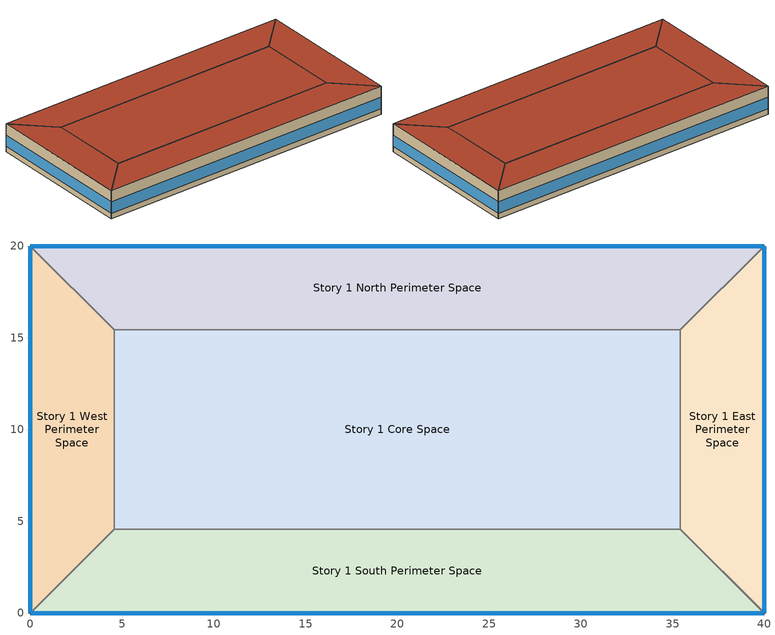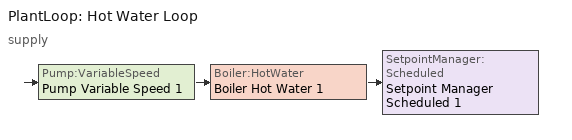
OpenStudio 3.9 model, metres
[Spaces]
Story 1 West Perimeter Space
 floor ground: 0,20 4.57,15.43 4.57,4.57 0,0 z0
 wall outside: 0,20 0,0 z0:3.8
 wall to Story 1 North Perimeter Space: 4.57,15.43 0,20 z0:3.8
 wall to Story 1 Core Space: 4.57,4.57 4.57,15.43 z0:3.8
 wall to Story 1 South Perimeter Space: 0,0 4.57,4.57 z0:3.8
 window: 0,19.97 0,0.03 z0.76:2.28
 roof outside: 0,0 4.57,4.57 4.57,15.43 0,20 z3.8
Story 1 North Perimeter Space
 floor ground: 40,20 35.43,15.43 4.57,15.43 0,20 z0
 wall outside: 40,20 0,20 z0:3.8
 wall to Story 1 East Perimeter Space: 35.43,15.43 40,20 z0:3.8
 wall to Story 1 Core Space: 4.57,15.43 35.43,15.43 z0:3.8
 window: 39.97,20 0.03,20 z0.76:2.28
 roof outside: 35.43,15.43 40,20 0,20 4.57,15.43 z3.8
Story 1 East Perimeter Space
 floor ground: 40,20 40,0 35.43,4.57 35.43,15.43 z0
 wall outside: 40,0 40,20 z0:3.8
 wall to Story 1 South Perimeter Space: 35.43,4.57 40,0 z0:3.8
 wall to Story 1 Core Space: 35.43,15.43 35.43,4.57 z0:3.8
 window: 40,0.03 40,19.97 z0.76:2.28
 roof outside: 40,0 40,20 35.43,15.43 35.43,4.57 z3.8
Story 1 South Perimeter Space
 floor ground: 35.43,4.57 40,0 0,0 4.57,4.57 z0
 wall outside: 0,0 40,0 z0:3.8
 wall to Story 1 Core Space: 35.43,4.57 4.57,4.57 z0:3.8
 window: 0.03,0 39.97,0 z0.76:2.28
 roof outside: 40,0 35.43,4.57 4.57,4.57 0,0 z3.8
Story 1 Core Space
 floor ground: 35.43,15.43 35.43,4.57 4.57,4.57 4.57,15.43 z0
 roof outside: 35.43,4.57 35.43,15.43 4.57,15.43 4.57,4.57 z3.8
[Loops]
PlantLoop 'Hot Water Loop'
 supply: Pump:VariableSpeed 'Pump Variable Speed 1' > Boiler:HotWater 'Boiler Hot Water 1' > SetpointManager:Scheduled 'Setpoint Manager Scheduled 1'
[Building]
Small Office: North Axis {deg}=-0; Space Type=ASHRAE 189.1-2009 ClimateZone 4-8 SmallOffice; Default Construction Set=ASHRAE 189.1-2009 ClimateZone 5 (smoff) ConstSet; Standards Number of Stories=2; Standards Number of Above Ground Stories=2
[ClimateZones]
Climate Zone Institution Name 1=ASHRAE; Climate Zone Document Name 1=ANSI/ASHRAE Standard 169; Climate Zone Document Year 1=2006; Climate Zone Value 1=8
[Site]
Yellowknife AP_NT_CAN: Latitude {deg}=62.46; Longitude {deg}=-114.44; Time Zone {hr}=-7; Elevation {m}=205.7
[SizingPeriod:DesignDay] Barometric Pressure {Pa}=98878; Rain Indicator=No; Snow Indicator=No; Day of Month=21; Daylight Saving Time Indicator=No; Humidity Condition Type=Wetbulb; Dry-Bulb Temperature Range Modifier Type=DefaultMultipliers
Name | Maximum Dry-Bulb Temperature {C} | Daily Dry-Bulb Temperature Range {deltaC} | Wind Speed {m/s} | Wind Direction {deg} | Month | Day Type | Wetbulb or DewPoint at Maximum Dry-Bulb {C} | Solar Model Indicator | ASHRAE Clear Sky Optical Depth for Beam Irradiance | ASHRAE Clear Sky Optical Depth for Diffuse Irradiance | Sky Clearness
Yellowknife AP Ann Clg .4% Condns DB=>MWB | 25.6 | 8 | 4.1 | 160 | 7 | SummerDesignDay | 16.1 | ASHRAETau | 0.369 | 2.418
Yellowknife AP Ann Clg .4% Condns WB=>MDB | 22.9 | 8 | 4.1 | 160 | 7 | SummerDesignDay | 17.2 | ASHRAETau | 0.369 | 2.418
Yellowknife AP Ann Htg 99.6% Condns DB | -40 | 0 | 1.8 | 310 | 1 | WinterDesignDay | -40 | ASHRAEClearSky |  |  | 0
[Site:WaterMainsTemperature]
Calculation Method=Correlation; Annual Average Outdoor Air Temperature {C}=-3.65833; Maximum Difference In Monthly Average Outdoor Air Temperatures {deltaC}=41.5
[Site:GroundTemperature:Shallow]
-14.3, -20.7, -22.4, -20.9, -12.3, -2.6, 6.6, 13.2, 15.1, 12, 4.5, -4.9
[Site:GroundTemperature:Deep]
-4.7, -9.4, -12.3, -13.2, -11.5, -7.6, -2.8, 1.9, 5.1, 5.8, 4, 0.2
[Site:GroundTemperature:FCfactorMethod]
January Ground Temperature {C}=0.1; February Ground Temperature {C}=-14.7; March Ground Temperature {C}=-20.9; April Ground Temperature {C}=-23.8; May Ground Temperature {C}=-22.4; June Ground Temperature {C}=-18.3; July Ground Temperature {C}=-6.9; August Ground Temperature {C}=7.1; September Ground Temperature {C}=14.9; October Ground Temperature {C}=17.7; November Ground Temperature {C}=15.3; December Ground Temperature {C}=8
[Construction]
000 ExtSlabCarpet 4in ClimateZone 1-8: MAT-CC05 4 HW CONCRETE, CP02 CARPET PAD
000 Exterior Door: 000 F08 Metal surface, 000 I01 25mm insulation board
000 Exterior Window: 000 Clear 3mm, 000 Air 13mm, 000 Clear 3mm
000 Interior Ceiling: 000 M11 100mm lightweight concrete, 000 F05 Ceiling air space resistance, 000 F16 Acoustic tile
000 Interior Door; 000 Interior Partition: 000 G05 25mm wood
000 Interior Floor: 000 F16 Acoustic tile, 000 F05 Ceiling air space resistance, 000 M11 100mm lightweight concrete
000 Interior Wall: 000 G01a 19mm gypsum board, 000 F04 Wall air space resistance, 000 G01a 19mm gypsum board
000 Interior Window: 000 Clear 3mm
ASHRAE 189.1-2009 ExtRoof IEAD ClimateZone 2-5: Roof Membrane, Roof Insulation [21], Metal Decking
ASHRAE 189.1-2009 ExtWall Mass ClimateZone 5: 1IN Stucco, 8IN Concrete HW, Wall Insulation [40], 1/2IN Gypsum
ASHRAE 189.1-2009 ExtWindow ClimateZone 4-5: Theoretical Glass [207]
[DefaultConstructionSet]
ASHRAE 189.1-2009 ClimateZone 5 (smoff) ConstSet: Default Exterior Surface Constructions=ASHRAE 189.1-2009 ClimateZone 5 (smoff) Exterior DefSurfCons; Default Interior Surface Constructions=000 Interior DefSurfCons; Default Ground Contact Surface Constructions=000 Ground DefSurfCons; Default Exterior SubSurface Constructions=ASHRAE 189.1-2009 ClimateZone 5 (smoff) Exterior DefSubCons; Default Interior SubSurface Constructions=000 Interior DefSubCons; Interior Partition Construction=000 Interior Partition
[DefaultSubSurfaceConstructions] Glass Door Construction=000 Exterior Window; Skylight Construction=000 Exterior Window; Tubular Daylight Dome Construction=000 Interior Window; Tubular Daylight Diffuser Construction=000 Interior Window
Name | Fixed Window Construction | Operable Window Construction | Door Construction
000 Interior DefSubCons | 000 Interior Window | 000 Interior Window | 000 Interior Door
ASHRAE 189.1-2009 ClimateZone 5 (smoff) Exterior DefSubCons | ASHRAE 189.1-2009 ExtWindow ClimateZone 4-5 | ASHRAE 189.1-2009 ExtWindow ClimateZone 4-5 | 000 Exterior Door
[DefaultSurfaceConstructions]
Name | Floor Construction | Wall Construction | Roof Ceiling Construction
000 Ground DefSurfCons | 000 ExtSlabCarpet 4in ClimateZone 1-8 | 000 ExtSlabCarpet 4in ClimateZone 1-8 | 000 ExtSlabCarpet 4in ClimateZone 1-8
000 Interior DefSurfCons | 000 Interior Floor | 000 Interior Wall | 000 Interior Ceiling
ASHRAE 189.1-2009 ClimateZone 5 (smoff) Exterior DefSurfCons | 000 ExtSlabCarpet 4in ClimateZone 1-8 | ASHRAE 189.1-2009 ExtWall Mass ClimateZone 5 | ASHRAE 189.1-2009 ExtRoof IEAD ClimateZone 2-5
[Material]
Name | Roughness | Thickness {m} | Conductivity {W/m-K} | Density {kg/m3} | Specific Heat {J/kg-K} | Thermal Absorptance | Solar Absorptance | Visible Absorptance
000 F08 Metal surface | Smooth | 0.0008 | 45.28 | 7824 | 500
000 F16 Acoustic tile | MediumSmooth | 0.0191 | 0.06 | 368 | 590
000 G01a 19mm gypsum board | MediumSmooth | 0.019 | 0.16 | 800 | 1090
000 G05 25mm wood | MediumSmooth | 0.0254 | 0.15 | 608 | 1630
000 I01 25mm insulation board | MediumRough | 0.0254 | 0.03 | 43 | 1210
000 M11 100mm lightweight concrete | MediumRough | 0.1016 | 0.53 | 1280 | 840
1/2IN Gypsum | Smooth | 0.0127 | 0.16 | 784.9 | 830 | 0.9 | 0.92 | 0.92
1IN Stucco | Smooth | 0.0253 | 0.6918 | 1858 | 837 | 0.9 | 0.92 | 0.92
8IN Concrete HW | MediumRough | 0.2033 | 1.7296 | 2243 | 837 | 0.9 | 0.65 | 0.65
MAT-CC05 4 HW CONCRETE | Rough | 0.1016 | 1.311 | 2240 | 836.8 | 0.9 | 0.7 | 0.7
Metal Decking | MediumSmooth | 0.0015 | 45.006 | 7680 | 418.4 | 0.9 | 0.7 | 0.3
Roof Insulation [21] | MediumRough | 0.2105 | 0.049 | 265 | 836.8 | 0.9 | 0.7 | 0.7
Roof Membrane | VeryRough | 0.0095 | 0.16 | 1121.29 | 1460 | 0.9 | 0.7 | 0.7
Wall Insulation [40] | MediumRough | 0.0794 | 0.0432 | 91 | 837 | 0.9 | 0.5 | 0.5
[Material:AirGap]
Name | Thermal Resistance
000 F04 Wall air space resistance | 0.15
000 F05 Ceiling air space resistance | 0.18
[Material:NoMass]
CP02 CARPET PAD: Roughness=VeryRough; Thermal Resistance=0.2165; Thermal Absorptance=0.9; Solar Absorptance=0.7; Visible Absorptance=0.8
[WindowMaterial:Gas]
000 Air 13mm: Gas Type=Air; Thickness=0.0127
[WindowMaterial:Glazing] Optical Data Type=SpectralAverage; Thickness=0.003; Infrared Transmittance at Normal Incidence=0
Name | Solar Transmittance at Normal Incidence | Front Side Solar Reflectance at Normal Incidence | Back Side Solar Reflectance at Normal Incidence | Visible Transmittance at Normal Incidence | Front Side Visible Reflectance at Normal Incidence | Back Side Visible Reflectance at Normal Incidence | Front Side Infrared Hemispherical Emissivity | Back Side Infrared Hemispherical Emissivity | Conductivity | Dirt Correction Factor for Solar and Visible Transmittance | Solar Diffusing
000 Clear 3mm | 0.837 | 0.075 | 0.075 | 0.898 | 0.081 | 0.081 | 0.84 | 0.84 | 0.9
Theoretical Glass [207] | 0.3311 | 0.6189 | 0.6189 | 0.44 | 0.51 | 0.51 | 0.9 | 0.9 | 0.0133 | 1 | No
[DefaultScheduleSet]
SmallOffice Schedules: Number of People Schedule=Small Office Bldg Occ; People Activity Level Schedule=Small Office Activity; Lighting Schedule=Small Office Bldg Light; Electric Equipment Schedule=Small Office Bldg Equip; Infiltration Schedule=Small Office Infil Quarter On
[DesignSpecification:OutdoorAir]
SmallOffice Outdoor Air: Outdoor Air Method=Sum; Outdoor Air Flow per Person=0.0107645; Outdoor Air Flow per Floor Area=0; Outdoor Air Flow Rate=0; Outdoor Air Flow Air Changes per Hour=0
[ElectricEquipment]
ASHRAE 189.1-2009 ClimateZone 4-8 SmallOffice ElecInst: Electric Equipment Definition=ASHRAE 189.1-2009 ClimateZone 4-8 SmallOffice ElecDef; Space or SpaceType=ASHRAE 189.1-2009 ClimateZone 4-8 SmallOffice
[ElectricEquipment:Definition]
ASHRAE 189.1-2009 ClimateZone 4-8 SmallOffice ElecDef: Design Level Calculation Method=Watts/Area; Design Level=0; Watts per Space Floor Area=5.81251
[Lights]
ASHRAE 189.1-2009 ClimateZone 4-8 SmallOffice LightsInst: Lights Definition=ASHRAE 189.1-2009 ClimateZone 4-8 SmallOffice LightsDef; Space or SpaceType=ASHRAE 189.1-2009 ClimateZone 4-8 SmallOffice
[Lights:Definition]
ASHRAE 189.1-2009 ClimateZone 4-8 SmallOffice LightsDef: Design Level Calculation Method=Watts/Area; Lighting Level=0; Watts per Space Floor Area=9.68752
[People]
ASHRAE 189.1-2009 ClimateZone 4-8 SmallOffice PeopInst: People Definition=SmallOffice PeopDef; Space or SpaceType=ASHRAE 189.1-2009 ClimateZone 4-8 SmallOffice
[People:Definition]
SmallOffice PeopDef: Number of People Calculation Method=People/Area; Number of People {people}=0; People per Space Floor Area {person/m2}=0.0538196; Fraction Radiant=0.3
[SpaceInfiltration:DesignFlowRate]
ASHRAE 189.1-2009 ClimateZone 4-8 SmallOffice Infil: Space or SpaceType=ASHRAE 189.1-2009 ClimateZone 4-8 SmallOffice; Design Flow Rate Calculation Method=AirChanges/Hour; Design Flow Rate=0; Air Changes per Hour=0.41
[SpaceType]
ASHRAE 189.1-2009 ClimateZone 4-8 SmallOffice: Default Schedule Set=SmallOffice Schedules; Design Specification Outdoor Air Object=SmallOffice Outdoor Air; Standards Building Type=Space Function; Standards Space Type=Office - open plan
[ThermostatSetpoint:DualSetpoint] Heating Setpoint Temperature Schedule=Heating Setpoint Schedule; Cooling Setpoint Temperature Schedule=Cooling Setpoint Schedule
Thermostat Setpoint Dual Setpoint 1; Thermostat Setpoint Dual Setpoint 2; Thermostat Setpoint Dual Setpoint 3; Thermostat Setpoint Dual Setpoint 4; Thermostat Setpoint Dual Setpoint 5
[BuildingStory]
Story 1: Nominal Z Coordinate {m}=0; Nominal Floor to Floor Height {m}=3.8
[Space] Building Story=Story 1
Name | Thermal Zone
Story 1 West Perimeter Space | Thermal Zone 2
Story 1 North Perimeter Space | Thermal Zone 3
Story 1 East Perimeter Space | Thermal Zone 4
Story 1 South Perimeter Space | Thermal Zone 1
Story 1 Core Space | Thermal Zone 5
[ThermalZone] Use Ideal Air Loads=Yes
Name | Thermostat
Thermal Zone 1 | Thermostat Setpoint Dual Setpoint 5
Thermal Zone 2 | Thermostat Setpoint Dual Setpoint 4
Thermal Zone 3 | Thermostat Setpoint Dual Setpoint 3
Thermal Zone 4 | Thermostat Setpoint Dual Setpoint 2
Thermal Zone 5 | Thermostat Setpoint Dual Setpoint 1
[Sizing:Zone] Zone Cooling Design Supply Air Temperature Input Method=SupplyAirTemperature; Zone Cooling Design Supply Air Temperature {C}=14; Zone Cooling Design Supply Air Temperature Difference {deltaC}=11.11; Zone Heating Design Supply Air Temperature Input Method=SupplyAirTemperature; Zone Heating Design Supply Air Temperature {C}=40; Zone Heating Design Supply Air Temperature Difference {deltaC}=11.11; Zone Cooling Design Supply Air Humidity Ratio {kg-H2O/kg-air}=0.0085; Zone Heating Design Supply Air Humidity Ratio {kg-H2O/kg-air}=0.008; Cooling Design Air Flow Method=DesignDay; Heating Design Air Flow Method=DesignDay; Account for Dedicated Outdoor Air System=No; Dedicated Outdoor Air System Control Strategy=NeutralSupplyAir; Dedicated Outdoor Air Low Setpoint Temperature for Design {C}=Autosize; Dedicated Outdoor Air High Setpoint Temperature for Design {C}=Autosize; Zone Load Sizing Method=Sensible Load Only No Latent Load; Zone Latent Cooling Design Supply Air Humidity Ratio Input Method=HumidityRatioDifference; Zone Cooling Design Supply Air Humidity Ratio Difference {kgWater/kgDryAir}=0.005; Zone Latent Heating Design Supply Air Humidity Ratio Input Method=HumidityRatioDifference; Zone Humidification Design Supply Air Humidity Ratio Difference {kgWater/kgDryAir}=0.005; Sizing Option=Coincident
Thermal Zone 1; Thermal Zone 2; Thermal Zone 3; Thermal Zone 4; Thermal Zone 5
[PlantLoop]
Hot Water Loop: Fluid Type=Water; Glycol Concentration=0; Maximum Loop Temperature {C}=82; Minimum Loop Temperature {C}=60; Plant Loop Volume {m3}=Autocalculate; Load Distribution Scheme=Optimal
[Sizing:Plant]
Hot Water Loop: Loop Type=Heating; Design Loop Exit Temperature {C}=82; Loop Design Temperature Difference {deltaC}=11; Sizing Option=NonCoincident; Zone Timesteps in Averaging Window=1; Coincident Sizing Factor Mode=None
[Pump:VariableSpeed]
Pump Variable Speed 1: Pump Control Type=Intermittent; Skin Loss Radiative Fraction=0.5; Design Power Sizing Method=PowerPerFlowPerPressure; Design Electric Power per Unit Flow Rate {W/(m3/s)}=348701.1; Design Shaft Power per Unit Flow Rate per Unit Head {W-s/m3-Pa}=1.28205; Design Minimum Flow Rate Fraction=0
[Boiler:HotWater]
Boiler Hot Water 1: Fuel Type=NaturalGas; Water Outlet Upper Temperature Limit {C}=99; Boiler Flow Mode=ConstantFlow; On Cycle Parasitic Electric Load {W}=0; Off Cycle Parasitic Fuel Load {W}=0; Sizing Factor=1
[SetpointManager:Scheduled]
Setpoint Manager Scheduled 1: Control Variable=Temperature; Schedule=Schedule Ruleset 1
[Schedule:Ruleset]
Name | Default Day Schedule | Summer Design Day Schedule | Winter Design Day Schedule
Small Office Bldg Occ | Small Office Bldg Occ Default Schedule | Small Office Bldg Occ Summer Design Day | Small Office Bldg Occ Winter Design Day
Small Office Bldg Light | Small Office Bldg Light Default Schedule | Small Office Bldg Light Summer Design Day | Small Office Bldg Light Winter Design Day
Small Office Activity | Small Office Activity Default Schedule | Small Office Activity Summer Design Day | Small Office Activity Winter Design Day
Small Office Bldg Equip | Small Office Bldg Equip Default Schedule | Small Office Bldg Equip Summer Design Day | Small Office Bldg Equip Winter Design Day
Small Office Infil Quarter On | Small Office Infil Quarter On Default Schedule | Small Office Infil Quarter On Summer Design Day | Small Office Infil Quarter On Winter Design Day
Heating Setpoint Schedule | Schedule Day 1
Cooling Setpoint Schedule | Schedule Day 2
Schedule Ruleset 1 | Schedule Day 3
[Schedule:Day]
Small Office Bldg Occ Default Schedule: No, 6, 0, 0, 7, 0, 0.1, 8, 0, 0.2, 12, 0, 0.95, 13, 0, 0.5, 17, 0, 0.95, 18, 0, 0.3, 20, 0, 0.1, 24, 0, 0.05
Small Office Bldg Occ Summer Design Day: No, 6, 0, 0, 22, 0, 1, 24, 0, 0.05
Small Office Bldg Occ Rule 2 Day Schedule: No, 6, 0, 0, 8, 0, 0.1, 12, 0, 0.3, 17, 0, 0.1, 24, 0, 0
Small Office Bldg Occ Rule 1 Day Schedule; Small Office Bldg Occ Winter Design Day; Small Office Bldg Light Winter Design Day; Small Office Bldg Equip Winter Design Day: No, 24, 0, 0
Small Office Bldg Light Default Schedule: No, 5, 0, 0.05, 7, 0, 0.1, 8, 0, 0.3, 17, 0, 0.9, 18, 0, 0.5, 20, 0, 0.3, 22, 0, 0.2, 23, 0, 0.1, 24, 0, 0.05
Small Office Bldg Light Rule 2 Day Schedule: No, 6, 0, 0.05, 8, 0, 0.1, 12, 0, 0.3, 17, 0, 0.15, 24, 0, 0.05
Small Office Bldg Light Summer Design Day; Small Office Bldg Equip Summer Design Day; Small Office Infil Quarter On Rule 1 Day Schedule: No, 24, 0, 1
Small Office Bldg Light Rule 1 Day Schedule: No, 24, 0, 0.05
Small Office Activity Default Schedule; Small Office Activity Winter Design Day; Small Office Activity Summer Design Day: No, 24, 0, 120
Small Office Bldg Equip Default Schedule: No, 8, 0, 0.4, 12, 0, 0.9, 13, 0, 0.8, 17, 0, 0.9, 18, 0, 0.5, 24, 0, 0.4
Small Office Bldg Equip Rule 2 Day Schedule: No, 6, 0, 0.3, 8, 0, 0.4, 12, 0, 0.5, 17, 0, 0.35, 24, 0, 0.3
Small Office Bldg Equip Rule 1 Day Schedule: No, 24, 0, 0.3
Small Office Infil Quarter On Default Schedule; Small Office Infil Quarter On Summer Design Day: No, 6, 0, 1, 22, 0, 0.25, 24, 0, 1
Small Office Infil Quarter On Rule 2 Day Schedule; Small Office Infil Quarter On Winter Design Day: No, 6, 0, 1, 18, 0, 0.25, 24, 0, 1
Schedule Day 1: 24, 0, 21
Schedule Day 2: 24, 0, 24
Schedule Day 3: 24, 0, 82
[Schedule:Rule] Apply Monday=No; Apply Tuesday=No; Apply Wednesday=No; Apply Thursday=No; Apply Friday=No; Date Specification Type=DateRange; Start Month=1; Start Day=1; End Month=12; End Day=31
Name | Schedule Ruleset | Rule Order | Day Schedule | Apply Sunday | Apply Saturday
Small Office Bldg Occ Rule 2 | Small Office Bldg Occ | 1 | Small Office Bldg Occ Rule 2 Day Schedule | No | Yes
Small Office Bldg Occ Rule 1 | Small Office Bldg Occ | 0 | Small Office Bldg Occ Rule 1 Day Schedule | Yes | No
Small Office Bldg Light Rule 2 | Small Office Bldg Light | 1 | Small Office Bldg Light Rule 2 Day Schedule | No | Yes
Small Office Bldg Light Rule 1 | Small Office Bldg Light | 0 | Small Office Bldg Light Rule 1 Day Schedule | Yes | No
Small Office Bldg Equip Rule 2 | Small Office Bldg Equip | 1 | Small Office Bldg Equip Rule 2 Day Schedule | No | Yes
Small Office Bldg Equip Rule 1 | Small Office Bldg Equip | 0 | Small Office Bldg Equip Rule 1 Day Schedule | Yes | No
Small Office Infil Quarter On Rule 2 | Small Office Infil Quarter On | 1 | Small Office Infil Quarter On Rule 2 Day Schedule | No | Yes
Small Office Infil Quarter On Rule 1 | Small Office Infil Quarter On | 0 | Small Office Infil Quarter On Rule 1 Day Schedule | Yes | No
